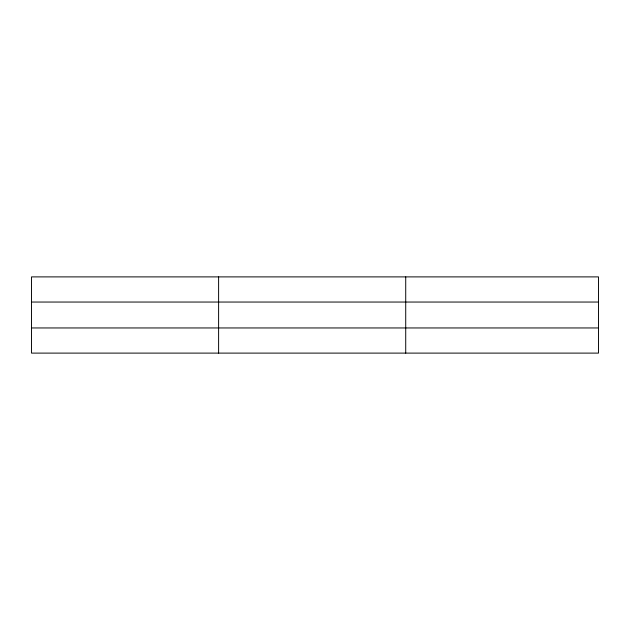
<?xml version="1.0" encoding="UTF-8"?>
<svg xmlns="http://www.w3.org/2000/svg" width="630" height="630" viewBox="0 0 630 630"><rect width="100%" height="100%" fill="white"/><g stroke="black" fill="none" stroke-linecap="round" stroke-linejoin="round"><path stroke-width="0.94" d="M218.61 276.893L218.61 353.107M405.72 276.893L405.72 353.107M598.5 302.046L598.5 276.893L31.5 276.893L31.5 353.107L598.5 353.107L598.5 302.046L31.5 302.046M31.5 327.954L598.5 327.954"/></g></svg>
